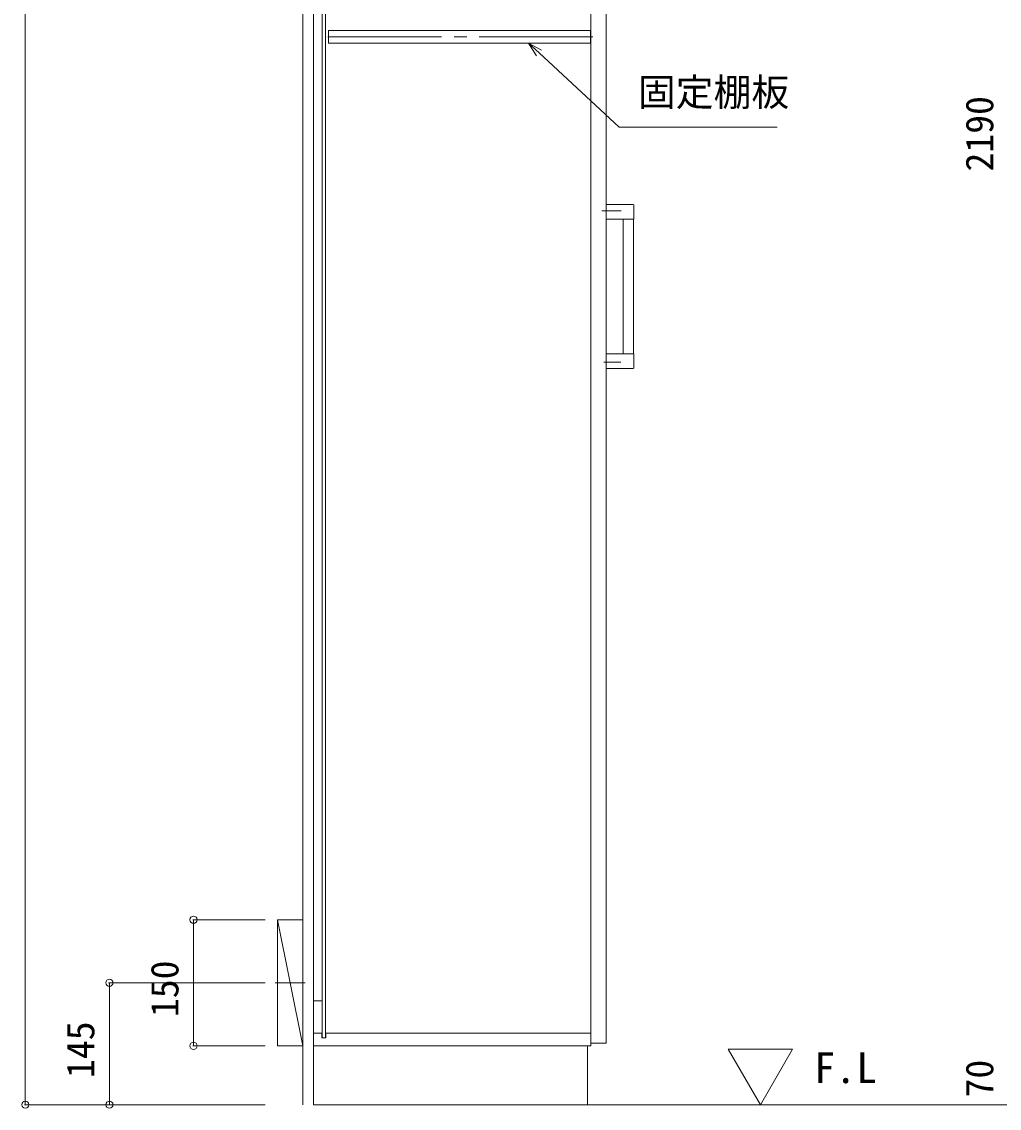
# Model space of a CAD drawing. Units: millimetres, scale not verified. Extents: x -2772 to 2772, y -4480 to 4487.
# Drawn here: x -1597 to -435, y -664 to 629 of the extents above; entities that cross this region are included whole.
import ezdxf
from ezdxf.enums import TextEntityAlignment as Align

# ---------------------------------------------------------------- set-up
doc = ezdxf.new("R2010")
doc.units = ezdxf.units.MM
doc.header["$LTSCALE"] = 15
doc.linetypes.add('CHAIN2', pattern=[12, 9, -1, 1, -1])
doc.layers.add('0-1_USER1', color=3, linetype='Continuous')
for name, color, linetype, lineweight in [('0-2_YKK_ZWAK', 2, 'CHAIN2', 9), ('0-3_YKK_11', 4, 'Continuous', 9), ('0-4_YKK_12', 3, 'Continuous', 9), ('0-5_YKK_13', 7, 'Continuous', 9), ('0-6_YKK_D', 6, 'Continuous', 9)]:
    doc.layers.add(name, color=color, linetype=linetype, lineweight=lineweight)
doc.styles.add('ＭＳ ゴシック', font='')
doc.styles.get('ＭＳ ゴシック').set_extended_font_data('MS Gothic')

msp = doc.modelspace()

# ---------------------------------------------------------------- linework, layer by layer
at = {"layer": '0-2_YKK_ZWAK', "linetype": 'Continuous'}
for p, q in [((-1239.85, 1591.07), (-1239.85, -579.93)), ((-1235.85, 1591.07), (-1235.85, -579.93)), ((-1239.85, -535.93), (-1250.35, -535.93)), ((-1250.35, -574.43), (-1240.35, -574.43)), ((-1240.35, -574.43), (-1240.35, -579.93)), ((-1235.35, -579.93), (-1240.35, -579.93)), ((-1235.35, -574.43), (-1235.35, -579.93)), ((-1235.35, -574.43), (-920.35, -574.43))]:
    msp.add_line(p, q, dxfattribs=at)
at = {"layer": '0-2_YKK_ZWAK'}
for p, q in [((-918.05, 610.57), (-1235.14, 610.57)), ((-1295.64, -514.43), (-1260.05, -514.43))]:
    msp.add_line(p, q, dxfattribs=at)
at = {"layer": '0-2_YKK_ZWAK', "linetype": 'Continuous'}
for points in [[(-1250.35, -589.43), (-920.35, -589.43), (-920.35, 1600.57), (-1250.35, 1600.57)], [(-920.35, -586.43), (-902.35, -586.43), (-902.35, 1597.57), (-920.35, 1597.57)], [(-1250.35, -659.43), (-924.35, -659.43), (-924.35, -589.43), (-1250.35, -589.43)]]:
    msp.add_lwpolyline(points, close=True, dxfattribs=at)
at = {"layer": '0-3_YKK_11', "linetype": 'CHAIN2'}
for p, q in [((-884.29, 403.57), (-907.44, 403.57)), ((-884.94, 223.57), (-905.16, 223.57))]:
    msp.add_line(p, q, dxfattribs=at)
at = {"layer": '0-3_YKK_11'}
for p, q in [((-902.35, 411.07), (-870.21, 411.07)), ((-902.35, 411.07), (-902.35, 393.57)), ((-869.21, 409.57), (-869.34, 394.07)), ((-869.21, 410.08), (-869.21, 409.57)), ((-902.35, 393.57), (-879.35, 393.57)), ((-881.85, 233.57), (-881.85, 393.57)), ((-869.84, 393.57), (-881.85, 393.57)), ((-869.85, 233.57), (-869.85, 393.57)), ((-902.35, 233.57), (-875.85, 233.57)), ((-902.35, 216.07), (-902.35, 233.57)), ((-881.85, 233.57), (-869.85, 233.57)), ((-875.85, 233.57), (-869.84, 233.57)), ((-869.21, 217.57), (-869.34, 233.08)), ((-902.35, 216.07), (-870.21, 216.07)), ((-869.21, 217.06), (-869.21, 217.57))]:
    msp.add_line(p, q, dxfattribs=at)
for centre, radius, start, end in [((-870.21, 410.07), 1, 0.5, 90), ((-869.84, 394.07), 0.5, 270, 359.5), ((-869.84, 233.07), 0.5, 0.5, 90), ((-870.21, 217.07), 1, 270, 359.5)]:
    msp.add_arc(centre, radius, start, end, dxfattribs=at)
at = {"layer": '0-4_YKK_12'}
for p, q in [((-1262.85, -659.43), (-1262.85, 1684.38)), ((-1262.85, -589.43), (-1292.85, -439.43))]:
    msp.add_line(p, q, dxfattribs=at)
msp.add_lwpolyline([(475.97, -659.43), (-1250.35, -659.43), (-1250.35, 1684.38)], dxfattribs=at)
for points in [[(-1262.85, -589.43), (-1292.85, -589.43), (-1292.85, -439.43), (-1262.85, -439.43)], [(-718.88, -659.43), (-680.71, -593.32), (-757.05, -593.32)]]:
    msp.add_lwpolyline(points, close=True, dxfattribs=at)
at = {"layer": '0-5_YKK_13'}
msp.add_line((-920.85, 618.07), (-1232.35, 618.07), dxfattribs=at)
msp.add_lwpolyline([(-1232.35, 618.07), (-1232.35, 603.07), (-920.85, 603.07), (-920.85, 618.07)], dxfattribs=at)
at = {"layer": '0-6_YKK_D'}
for p, q in [((-1592.85, -659.43), (-1592.85, 1600.57)), ((-1307.79, -439.43), (-1393.85, -439.43)), ((-1392.85, -589.43), (-1392.85, -439.43)), ((-1307.79, -514.43), (-1493.85, -514.43)), ((-1492.85, -659.43), (-1492.85, -514.43)), ((-1307.79, -589.43), (-1393.85, -589.43)), ((-1308.79, -659.43), (-1593.85, -659.43)), ((-1307.79, -659.43), (-1493.85, -659.43))]:
    msp.add_line(p, q, dxfattribs=at)
for points in [[(-985.13, 588.17), (-994.5, 603.07), (-978.94, 594.85)], [(-994.5, 603.07), (-982.03, 591.51), (-886.65, 503.07), (-698.85, 503.07)]]:
    msp.add_lwpolyline(points, dxfattribs=at)
for centre in [(-1392.85, -439.43), (-1492.85, -514.43), (-1392.85, -589.43), (-1592.85, -659.43), (-1492.85, -659.43)]:
    msp.add_circle(centre, 4.25, dxfattribs=at)

# ---------------------------------------------------------------- texts
at = {"layer": '0-1_USER1', "style": 'ＭＳ ゴシック'}
msp.add_text('F.L', height=36.66, dxfattribs=at).set_placement((-654.82, -644.74), align=Align.BOTTOM_LEFT)
at = {"layer": '0-6_YKK_D', "style": 'ＭＳ ゴシック'}
msp.add_text('固定棚板', height=32.99, dxfattribs=at).set_placement((-864.53, 518.42), align=Align.BOTTOM_LEFT)
for s, p in [('2190', (-432.03, 450.37)), ('150', (-1400.85, -555.23)), ('145', (-1500.85, -627.73)), ('70', (-432.03, -650.83))]:
    msp.add_text(s, height=32.99, rotation=90, dxfattribs=at).set_placement(p, align=Align.BOTTOM_LEFT)

doc.saveas('drawing.dxf')
